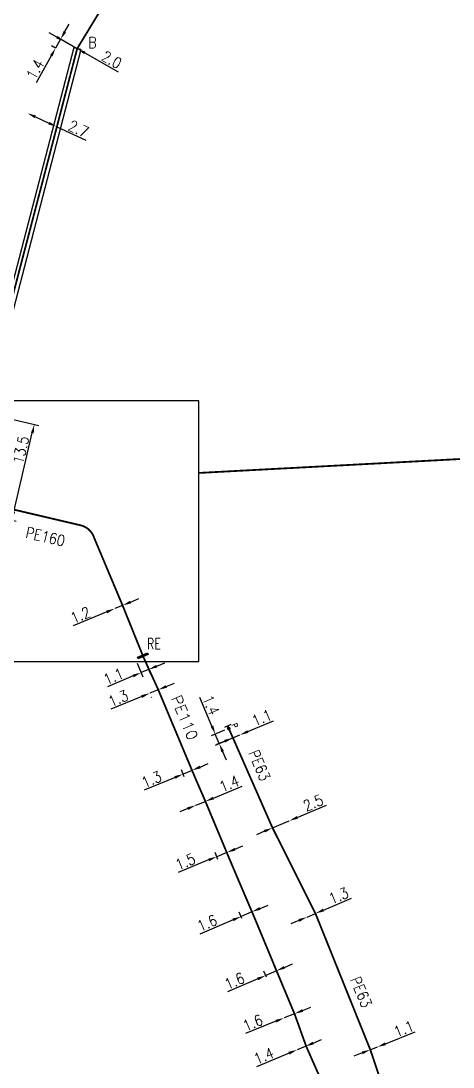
# Model space of a CAD drawing. Header units: millimetres. Extents: x 104988 to 105484, y 137061 to 138000.
# Drawn here: x 105112 to 105171.4, y 137628.8 to 137772.5 of the extents above; entities that cross this region are included whole.
import ezdxf
from ezdxf.enums import TextEntityAlignment as Align

# ---------------------------------------------------------------- set-up
doc = ezdxf.new("R2010")
doc.units = ezdxf.units.MM
doc.header["$PDMODE"] = 34
doc.layers.get('0').update_dxf_attribs({"linetype": 'CONTINUOUS'})
doc.layers.get('DEFPOINTS').update_dxf_attribs({"linetype": 'CONTINUOUS'})
for name, color, linetype in [('G_120', 4, 'CONTINUOUS'), ('G_300', 7, 'CONTINUOUS'), ('G_340', 7, 'CONTINUOUS'), ('G_400', 7, 'CONTINUOUS')]:
    doc.layers.add(name, color=color, linetype=linetype)
doc.styles.add('G_ROMANS', font='ROMANS.SHX', dxfattribs={"width": 0.75})
doc.styles.get("Standard").update_dxf_attribs({"font": 'romans.shx', "width": 0.85})
doc.linetypes.add('G_TYPB_PE', pattern='A,5,-0.3,["o",Standard,S=1.5,R=0,X=0,Y=-0.5],-1.65', length=6.95)
doc.dimstyles.get("Standard").update_dxf_attribs({"dimtxt": 1.5, "dimasz": 1.2, "dimexe": 0.625, "dimexo": 0.625, "dimgap": 0.25, "dimtad": 1, "dimdec": 1, "dimzin": 0, "dimdsep": 46, "dimtxsty": 'Standard', "dimcen": -0.5, "dimadec": 0, "dimazin": 0, "dimtfac": 1, "dimtdec": 1, "dimtmove": 0, "dimatfit": 3, "dimfxl": 0, "dimtolj": 1, "dimtzin": 0, "dimarcsym": 0})

# ---------------------------------------------------------------- blocks, each defined once
blk = doc.blocks.new('*D132')
at = {"layer": 'DEFPOINTS', "color": 0, "linetype": 'Continuous', "transparency": 16777216}
for p in [(105149.92, 137631.13), (105149.92, 137631.13), (105151.04, 137631.6)]:
    blk.add_point(p, dxfattribs=at)
at = {"layer": 'G_120', "color": 0, "linetype": 'Continuous', "lineweight": -2, "transparency": 16777216}
for p, q in [((105152.15, 137632.07), (105153.26, 137632.53)), ((105148.81, 137630.67), (105144.33, 137628.8)), ((105151.04, 137631.6), (105149.92, 137631.13))]:
    blk.add_line(p, q, dxfattribs=at)
at = {"layer": 'G_120', "color": 0, "linetype": 'Continuous', "transparency": 16777216}
for points in [[(105152.07, 137632.25), (105152.23, 137631.88), (105151.04, 137631.6)], [(105148.73, 137630.86), (105148.89, 137630.49), (105149.92, 137631.13)]]:
    blk.add_solid(points, dxfattribs=at)
at = {"layer": 'G_120', "color": 0, "linetype": 'Continuous', "transparency": 16777216, "insert": (105145.35, 137630.31), "char_height": 1.5, "attachment_point": 5, "rotation": 22.6547}
blk.add_mtext('\\A1;1.4', dxfattribs=at)
blk = doc.blocks.new('*D133')
at = {"layer": 'DEFPOINTS', "color": 0, "linetype": 'Continuous', "transparency": 16777216}
for p in [(105148.12, 137635.51), (105148.12, 137635.51), (105149.56, 137636.09)]:
    blk.add_point(p, dxfattribs=at)
at = {"layer": 'G_120', "color": 0, "linetype": 'Continuous', "lineweight": -2, "transparency": 16777216}
for p, q in [((105150.68, 137636.54), (105151.79, 137636.99)), ((105147.01, 137635.06), (105142.82, 137633.38)), ((105149.56, 137636.09), (105148.12, 137635.51)), ((105148.36, 137634.93), (105148.36, 137634.93)), ((105149.79, 137635.51), (105149.8, 137635.51))]:
    blk.add_line(p, q, dxfattribs=at)
at = {"layer": 'G_120', "color": 0, "linetype": 'Continuous', "transparency": 16777216}
for points in [[(105150.6, 137636.72), (105150.75, 137636.35), (105149.56, 137636.09)], [(105146.94, 137635.25), (105147.09, 137634.88), (105148.12, 137635.51)]]:
    blk.add_solid(points, dxfattribs=at)
at = {"layer": 'G_120', "color": 0, "linetype": 'Continuous', "transparency": 16777216, "insert": (105143.83, 137634.86), "char_height": 1.5, "attachment_point": 5, "rotation": 21.9186}
blk.add_mtext('\\A1;1.6', dxfattribs=at)
blk = doc.blocks.new('*D138')
at = {"layer": 'DEFPOINTS', "color": 0, "linetype": 'Continuous', "transparency": 16777216}
for p in [(105145.61, 137641.35), (105145.97, 137640.52), (105147.44, 137641.16)]:
    blk.add_point(p, dxfattribs=at)
at = {"layer": 'G_120', "color": 0, "linetype": 'Continuous', "lineweight": -2, "transparency": 16777216}
for p, q in [((105145.72, 137641.1), (105145.36, 137641.93)), ((105147.08, 137641.99), (105145.61, 137641.35)), ((105147.19, 137641.73), (105146.83, 137642.56)), ((105148.18, 137642.46), (105149.28, 137642.93)), ((105144.51, 137640.88), (105140.33, 137639.08))]:
    blk.add_line(p, q, dxfattribs=at)
at = {"layer": 'G_120', "color": 0, "linetype": 'Continuous', "transparency": 16777216}
for points in [[(105148.1, 137642.64), (105148.26, 137642.28), (105147.08, 137641.99)], [(105144.43, 137641.06), (105144.59, 137640.69), (105145.61, 137641.35)]]:
    blk.add_solid(points, dxfattribs=at)
at = {"layer": 'G_120', "color": 0, "linetype": 'Continuous', "transparency": 16777216, "insert": (105141.31, 137640.59), "char_height": 1.5, "attachment_point": 5, "rotation": 23.3019}
blk.add_mtext('\\A1;1.6', dxfattribs=at)
blk = doc.blocks.new('*D139')
at = {"layer": 'DEFPOINTS', "color": 0, "linetype": 'Continuous', "transparency": 16777216}
for p in [(105142.22, 137649.45), (105144.08, 137649.24), (105142.58, 137648.6)]:
    blk.add_point(p, dxfattribs=at)
at = {"layer": 'G_120', "color": 0, "linetype": 'Continuous', "lineweight": -2, "transparency": 16777216}
for p, q in [((105143.84, 137649.81), (105143.47, 137650.67)), ((105144.82, 137650.56), (105145.93, 137651.03)), ((105142.34, 137649.17), (105141.97, 137650.03)), ((105143.72, 137650.09), (105142.22, 137649.45)), ((105141.11, 137648.98), (105136.56, 137647.04))]:
    blk.add_line(p, q, dxfattribs=at)
at = {"layer": 'G_120', "color": 0, "linetype": 'Continuous', "transparency": 16777216}
for points in [[(105144.74, 137650.75), (105144.9, 137650.38), (105143.72, 137650.09)], [(105141.04, 137649.17), (105141.19, 137648.8), (105142.22, 137649.45)]]:
    blk.add_solid(points, dxfattribs=at)
at = {"layer": 'G_120', "color": 0, "linetype": 'Continuous', "transparency": 16777216, "insert": (105137.54, 137648.55), "char_height": 1.5, "attachment_point": 5, "rotation": 23.0803}
blk.add_mtext('\\A1;1.6', dxfattribs=at)
blk = doc.blocks.new('*D140')
at = {"layer": 'DEFPOINTS', "color": 0, "linetype": 'Continuous', "transparency": 16777216}
for p in [(105138.87, 137657.67), (105139.27, 137656.69), (105140.66, 137657.26)]:
    blk.add_point(p, dxfattribs=at)
at = {"layer": 'G_120', "color": 0, "linetype": 'Continuous', "lineweight": -2, "transparency": 16777216}
for p, q in [((105141.37, 137658.69), (105142.48, 137659.14)), ((105139.04, 137657.27), (105138.64, 137658.25)), ((105140.26, 137658.24), (105138.87, 137657.67)), ((105140.43, 137657.84), (105140.03, 137658.82)), ((105137.76, 137657.22), (105133.56, 137655.49))]:
    blk.add_line(p, q, dxfattribs=at)
at = {"layer": 'G_120', "color": 0, "linetype": 'Continuous', "transparency": 16777216}
for points in [[(105137.69, 137657.4), (105137.84, 137657.03), (105138.87, 137657.67)], [(105141.3, 137658.88), (105141.45, 137658.51), (105140.26, 137658.24)]]:
    blk.add_solid(points, dxfattribs=at)
at = {"layer": 'G_120', "color": 0, "linetype": 'Continuous', "transparency": 16777216, "insert": (105134.56, 137656.99), "char_height": 1.5, "attachment_point": 5, "rotation": 22.2346}
blk.add_mtext('\\A1;1.5', dxfattribs=at)
blk = doc.blocks.new('*D141')
at = {"layer": 'DEFPOINTS', "color": 0, "linetype": 'Continuous', "transparency": 16777216}
for p in [(105137.32, 137665.26), (105136, 137664.73), (105136, 137664.73)]:
    blk.add_point(p, dxfattribs=at)
at = {"layer": 'G_120', "color": 0, "linetype": 'Continuous', "lineweight": -2, "transparency": 16777216}
for p, q in [((105138.42, 137665.72), (105142.38, 137667.34)), ((105135.76, 137665.31), (105135.76, 137665.31)), ((105136, 137664.73), (105137.31, 137665.27)), ((105137.08, 137665.84), (105137.08, 137665.85)), ((105134.89, 137664.28), (105133.78, 137663.82))]:
    blk.add_line(p, q, dxfattribs=at)
at = {"layer": 'G_120', "color": 0, "linetype": 'Continuous', "transparency": 16777216}
for points in [[(105138.35, 137665.91), (105138.5, 137665.54), (105137.31, 137665.27)], [(105134.81, 137664.46), (105134.96, 137664.09), (105136, 137664.73)]]:
    blk.add_solid(points, dxfattribs=at)
at = {"layer": 'G_120', "color": 0, "linetype": 'Continuous', "transparency": 16777216, "insert": (105140.59, 137667.69), "char_height": 1.5, "attachment_point": 5, "rotation": 22.2406}
blk.add_mtext('\\A1;1.4', dxfattribs=at)
blk = doc.blocks.new('*D142')
at = {"layer": 'DEFPOINTS', "color": 0, "linetype": 'Continuous', "transparency": 16777216}
for p in [(105134.25, 137669.02), (105134.65, 137668.06), (105135.88, 137668.57)]:
    blk.add_point(p, dxfattribs=at)
at = {"layer": 'G_120', "color": 0, "linetype": 'Continuous', "lineweight": -2, "transparency": 16777216}
for p, q in [((105134.41, 137668.63), (105134.01, 137669.6)), ((105135.48, 137669.53), (105134.25, 137669.02)), ((105135.64, 137669.15), (105135.24, 137670.11)), ((105136.59, 137669.99), (105137.7, 137670.45)), ((105133.14, 137668.56), (105128.92, 137666.81))]:
    blk.add_line(p, q, dxfattribs=at)
at = {"layer": 'G_120', "color": 0, "linetype": 'Continuous', "transparency": 16777216}
for points in [[(105136.52, 137670.18), (105136.67, 137669.81), (105135.48, 137669.53)], [(105133.06, 137668.74), (105133.21, 137668.37), (105134.25, 137669.02)]]:
    blk.add_solid(points, dxfattribs=at)
at = {"layer": 'G_120', "color": 0, "linetype": 'Continuous', "transparency": 16777216, "insert": (105129.91, 137668.3), "char_height": 1.5, "attachment_point": 5, "rotation": 22.5408}
blk.add_mtext('\\A1;1.3', dxfattribs=at)
blk = doc.blocks.new('*D18')
at = {"layer": 'DEFPOINTS', "color": 0, "linetype": 'Continuous', "transparency": 16777216}
for p in [(105130.79, 137680.71), (105129.63, 137680.23), (105129.68, 137680.13)]:
    blk.add_point(p, dxfattribs=at)
at = {"layer": 'G_120', "color": 0, "linetype": 'Continuous', "lineweight": -2, "transparency": 16777216}
for p, q in [((105131.94, 137681.06), (105133.05, 137681.52)), ((105128.57, 137679.67), (105124.32, 137677.92)), ((105130.83, 137680.6), (105129.68, 137680.13)), ((105129.87, 137679.65), (105129.92, 137679.55)), ((105131.03, 137680.13), (105131.07, 137680.02))]:
    blk.add_line(p, q, dxfattribs=at)
at = {"layer": 'G_120', "color": 0, "linetype": 'Continuous', "transparency": 16777216}
for points in [[(105131.87, 137681.24), (105132.02, 137680.87), (105130.83, 137680.6)], [(105128.49, 137679.86), (105128.64, 137679.49), (105129.68, 137680.13)]]:
    blk.add_solid(points, dxfattribs=at)
at = {"layer": 'G_120', "color": 0, "linetype": 'Continuous', "transparency": 16777216, "insert": (105125.32, 137679.42), "char_height": 1.5, "attachment_point": 5, "rotation": 22.3737}
blk.add_mtext('\\A1;1.3', dxfattribs=at)
blk = doc.blocks.new('*D19')
at = {"layer": 'DEFPOINTS', "color": 0, "linetype": 'Continuous', "transparency": 16777216}
for p in [(105128.72, 137685.26), (105127.71, 137684.84), (105128.49, 137682.96)]:
    blk.add_point(p, dxfattribs=at)
at = {"layer": 'G_340', "color": 0, "linetype": 'Continuous', "lineweight": -2, "transparency": 16777216}
for p, q in [((105127.95, 137684.26), (105128.73, 137682.38)), ((105128.96, 137684.69), (105129.75, 137682.81)), ((105130.62, 137683.85), (105131.72, 137684.31)), ((105127.39, 137682.5), (105123.86, 137681.02)), ((105129.51, 137683.38), (105128.49, 137682.96))]:
    blk.add_line(p, q, dxfattribs=at)
at = {"layer": 'G_340', "color": 0, "linetype": 'Continuous', "transparency": 16777216}
for points in [[(105130.54, 137684.03), (105130.69, 137683.66), (105129.51, 137683.38)], [(105127.31, 137682.68), (105127.46, 137682.31), (105128.49, 137682.96)]]:
    blk.add_solid(points, dxfattribs=at)
at = {"layer": 'G_340', "color": 0, "linetype": 'Continuous', "transparency": 16777216, "insert": (105124.68, 137682.45), "char_height": 1.5, "attachment_point": 5, "rotation": 22.6907}
blk.add_mtext('\\A1;1.1', dxfattribs=at)
blk = doc.blocks.new('*D20')
at = {"layer": 'DEFPOINTS', "color": 0, "linetype": 'Continuous', "transparency": 16777216}
for p in [(105125.93, 137692.19), (105124.86, 137691.75), (105124.86, 137691.75)]:
    blk.add_point(p, dxfattribs=at)
at = {"layer": 'G_120', "color": 0, "linetype": 'Continuous', "lineweight": -2, "transparency": 16777216}
for p, q in [((105125.93, 137692.19), (105124.86, 137691.75)), ((105127.04, 137692.66), (105128.15, 137693.12)), ((105123.75, 137691.29), (105119.14, 137689.37))]:
    blk.add_line(p, q, dxfattribs=at)
at = {"layer": 'G_120', "color": 0, "linetype": 'Continuous', "transparency": 16777216}
for points in [[(105126.96, 137692.84), (105127.11, 137692.47), (105125.93, 137692.19)], [(105123.67, 137691.47), (105123.83, 137691.1), (105124.86, 137691.75)]]:
    blk.add_solid(points, dxfattribs=at)
at = {"layer": 'G_120', "color": 0, "linetype": 'Continuous', "transparency": 16777216, "insert": (105120.13, 137690.86), "char_height": 1.5, "attachment_point": 5, "rotation": 22.603}
blk.add_mtext('\\A1;1.2', dxfattribs=at)
blk = doc.blocks.new('*D267')
at = {"layer": 'DEFPOINTS', "color": 0, "linetype": 'Continuous', "transparency": 16777216}
for p in [(105117.41, 137769.98), (105117.27, 137768.45), (105119.69, 137768.69)]:
    blk.add_point(p, dxfattribs=at)
at = {"layer": 'G_400', "color": 0, "linetype": 'Continuous', "lineweight": -2, "transparency": 16777216}
for p, q in [((105118, 137771.02), (105118.59, 137772.07)), ((105117.41, 137769.98), (105116.72, 137768.76)), ((105119.15, 137769), (105116.87, 137770.29)), ((105116.72, 137768.76), (105116.18, 137769.07)), ((105116.13, 137767.71), (105114.04, 137764.01))]:
    blk.add_line(p, q, dxfattribs=at)
at = {"layer": 'G_400', "color": 0, "linetype": 'Continuous', "transparency": 16777216}
for points in [[(105117.83, 137771.12), (105118.18, 137770.92), (105117.41, 137769.98)], [(105115.96, 137767.81), (105116.31, 137767.62), (105116.72, 137768.76)]]:
    blk.add_solid(points, dxfattribs=at)
at = {"layer": 'G_400', "color": 0, "linetype": 'Continuous', "transparency": 16777216, "insert": (105113.92, 137765.83), "char_height": 1.5, "attachment_point": 5, "rotation": 60.5623}
blk.add_mtext('\\A1;1.4', dxfattribs=at)
blk = doc.blocks.new('*D268')
at = {"layer": 'DEFPOINTS', "color": 0, "linetype": 'Continuous', "transparency": 16777216}
for p in [(105117.95, 137769.67), (105119.69, 137768.69), (105119.69, 137768.69)]:
    blk.add_point(p, dxfattribs=at)
at = {"layer": 'G_400', "color": 0, "linetype": 'Continuous', "lineweight": -2, "transparency": 16777216}
for p, q in [((105116.91, 137770.26), (105115.86, 137770.85)), ((105117.95, 137769.67), (105119.69, 137768.69)), ((105120.74, 137768.1), (105125.32, 137765.51))]:
    blk.add_line(p, q, dxfattribs=at)
at = {"layer": 'G_400', "color": 0, "linetype": 'Continuous', "transparency": 16777216}
for points in [[(105117.01, 137770.44), (105116.81, 137770.09), (105117.95, 137769.67)], [(105120.84, 137768.27), (105120.64, 137767.93), (105119.69, 137768.69)]]:
    blk.add_solid(points, dxfattribs=at)
at = {"layer": 'G_400', "color": 0, "linetype": 'Continuous', "transparency": 16777216, "insert": (105124.43, 137767.16), "char_height": 1.5, "attachment_point": 5, "rotation": 330.5623}
blk.add_mtext('\\A1;2.0', dxfattribs=at)
blk = doc.blocks.new('*D305')
at = {"layer": 'DEFPOINTS', "color": 0, "linetype": 'Continuous', "transparency": 16777216}
for p in [(105106.7, 137718.72), (105113.8, 137717.05), (105107.53, 137704.65)]:
    blk.add_point(p, dxfattribs=at)
at = {"layer": 'G_400', "color": 0, "linetype": 'Continuous', "lineweight": -2, "transparency": 16777216}
for p, q in [((105107.3, 137718.58), (105114.41, 137716.9)), ((105110.98, 137705.07), (105113.52, 137715.88)), ((105108.13, 137704.51), (105111.31, 137703.76))]:
    blk.add_line(p, q, dxfattribs=at)
at = {"layer": 'G_400', "color": 0, "linetype": 'Continuous', "transparency": 16777216}
for points in [[(105113.33, 137715.92), (105113.72, 137715.83), (105113.8, 137717.05)], [(105110.78, 137705.12), (105111.17, 137705.03), (105110.7, 137703.9)]]:
    blk.add_solid(points, dxfattribs=at)
at = {"layer": 'G_400', "color": 0, "linetype": 'Continuous', "transparency": 16777216, "insert": (105111.95, 137713.56), "char_height": 1.5, "attachment_point": 5, "rotation": 76.742}
blk.add_mtext('\\A1;13.5', dxfattribs=at)
blk = doc.blocks.new('*D306')
at = {"layer": 'DEFPOINTS', "color": 0, "linetype": 'Continuous', "transparency": 16777216}
for p in [(105112.86, 137759.81), (105116.9, 137757.95), (105116.9, 137757.95)]:
    blk.add_point(p, dxfattribs=at)
at = {"layer": 'G_120', "color": 0, "linetype": 'Continuous', "lineweight": -2, "transparency": 16777216}
for p, q in [((105113.95, 137759.31), (105115.81, 137758.45)), ((105116.9, 137757.95), (105120.9, 137756.1))]:
    blk.add_line(p, q, dxfattribs=at)
at = {"layer": 'G_120', "color": 0, "linetype": 'Continuous', "transparency": 16777216}
for points in [[(105114.03, 137759.49), (105113.86, 137759.13), (105112.86, 137759.81)], [(105115.89, 137758.63), (105115.73, 137758.27), (105116.9, 137757.95)]]:
    blk.add_solid(points, dxfattribs=at)
at = {"layer": 'G_120', "color": 0, "linetype": 'Continuous', "transparency": 16777216, "insert": (105119.87, 137757.68), "char_height": 1.5, "attachment_point": 5, "rotation": 335.221}
blk.add_mtext('\\A1;2.7', dxfattribs=at)
blk = doc.blocks.new('G_340_18')
at = {"linetype": 'Continuous'}
blk.add_hatch(color=0, dxfattribs=at).paths.add_polyline_path([(0.125, 0.75), (-0.125, 0.75), (-0.125, -0.75), (0.125, -0.75)])
at = {"color": 0, "linetype": 'Continuous'}
blk.add_lwpolyline([(-0.125, 0.75), (0.125, 0.75), (0.125, -0.75), (-0.125, -0.75)], close=True, dxfattribs=at)
at = {"color": 0, "linetype": 'Continuous', "width": 0.75}
for tag, height, flags, p in [('RE', 1.5, 8, (0, 3)), ('DEF_LEG', 1.2, 3, (0, -5)), ('DEF_COUP', 1.2, 3, (0, -7.5)), ('DEF_TYPE', 1.2, 3, (0, -10))]:
    blk.add_attdef(tag, text='', height=height, dxfattribs=dict(at, flags=flags)).set_placement(p, align=Align.MIDDLE)
blk = doc.blocks.new('*D374')
at = {"layer": 'DEFPOINTS', "color": 0, "linetype": 'Continuous', "transparency": 16777216}
for p in [(105140.53, 137675.28), (105142.04, 137674.39), (105139.22, 137673.21)]:
    blk.add_point(p, dxfattribs=at)
at = {"layer": 'G_340', "color": 0, "linetype": 'Continuous', "lineweight": -2, "transparency": 16777216}
for p, q in [((105138.21, 137675.6), (105136.56, 137679.52)), ((105139.95, 137675.03), (105138.1, 137674.26)), ((105141.46, 137674.15), (105138.64, 137672.96)), ((105139.22, 137673.21), (105138.68, 137674.5)), ((105139.68, 137672.1), (105140.15, 137670.99))]:
    blk.add_line(p, q, dxfattribs=at)
at = {"layer": 'G_340', "color": 0, "linetype": 'Continuous', "transparency": 16777216}
for points in [[(105138.4, 137675.68), (105138.03, 137675.53), (105138.68, 137674.5)], [(105139.87, 137672.18), (105139.5, 137672.02), (105139.22, 137673.21)]]:
    blk.add_solid(points, dxfattribs=at)
at = {"layer": 'G_340', "color": 0, "linetype": 'Continuous', "transparency": 16777216, "insert": (105138.08, 137678.5), "char_height": 1.5, "attachment_point": 5, "rotation": 292.7884}
blk.add_mtext('\\A1;1.4', dxfattribs=at)
blk = doc.blocks.new('*D375')
at = {"layer": 'DEFPOINTS', "color": 0, "linetype": 'Continuous', "transparency": 16777216}
for p in [(105140.53, 137675.28), (105142.04, 137674.39), (105142.04, 137674.39)]:
    blk.add_point(p, dxfattribs=at)
at = {"layer": 'G_340', "color": 0, "linetype": 'Continuous', "lineweight": -2, "transparency": 16777216}
for p, q in [((105143.15, 137674.86), (105146.67, 137676.34)), ((105139.97, 137673.52), (105138.86, 137673.06)), ((105140.77, 137674.7), (105141.31, 137673.41)), ((105141.07, 137673.99), (105142.04, 137674.39))]:
    blk.add_line(p, q, dxfattribs=at)
at = {"layer": 'G_340', "color": 0, "linetype": 'Continuous', "transparency": 16777216}
for points in [[(105143.07, 137675.04), (105143.22, 137674.67), (105142.04, 137674.39)], [(105139.89, 137673.71), (105140.04, 137673.34), (105141.07, 137673.99)]]:
    blk.add_solid(points, dxfattribs=at)
at = {"layer": 'G_340', "color": 0, "linetype": 'Continuous', "transparency": 16777216, "insert": (105145.07, 137676.75), "char_height": 1.5, "attachment_point": 5, "rotation": 22.7884}
blk.add_mtext('\\A1;1.1', dxfattribs=at)
blk = doc.blocks.new('*D376')
at = {"layer": 'DEFPOINTS', "color": 0, "linetype": 'Continuous', "transparency": 16777216}
for p in [(105148.85, 137662.6), (105148.85, 137662.6), (105146.54, 137661.63)]:
    blk.add_point(p, dxfattribs=at)
at = {"layer": 'G_120', "color": 0, "linetype": 'Continuous', "lineweight": -2, "transparency": 16777216}
for p, q in [((105149.95, 137663.06), (105153.98, 137664.76)), ((105146.54, 137661.63), (105148.85, 137662.6)), ((105145.43, 137661.16), (105144.33, 137660.69))]:
    blk.add_line(p, q, dxfattribs=at)
at = {"layer": 'G_120', "color": 0, "linetype": 'Continuous', "transparency": 16777216}
for points in [[(105149.88, 137663.25), (105150.03, 137662.88), (105148.85, 137662.6)], [(105145.36, 137661.34), (105145.51, 137660.98), (105146.54, 137661.63)]]:
    blk.add_solid(points, dxfattribs=at)
at = {"layer": 'G_120', "color": 0, "linetype": 'Continuous', "transparency": 16777216, "insert": (105152.13, 137665.07), "char_height": 1.5, "attachment_point": 5, "rotation": 22.8374}
blk.add_mtext('\\A1;2.5', dxfattribs=at)
blk = doc.blocks.new('*D377')
at = {"layer": 'DEFPOINTS', "color": 0, "linetype": 'Continuous', "transparency": 16777216}
for p in [(105151.29, 137649.38), (105151.29, 137649.38), (105152.44, 137649.87)]:
    blk.add_point(p, dxfattribs=at)
at = {"layer": 'G_120', "color": 0, "linetype": 'Continuous', "lineweight": -2, "transparency": 16777216}
for p, q in [((105153.54, 137650.34), (105157.4, 137651.97)), ((105151.29, 137649.38), (105152.44, 137649.87)), ((105150.18, 137648.92), (105149.08, 137648.45))]:
    blk.add_line(p, q, dxfattribs=at)
at = {"layer": 'G_120', "color": 0, "linetype": 'Continuous', "transparency": 16777216}
for points in [[(105153.46, 137650.52), (105153.62, 137650.15), (105152.44, 137649.87)], [(105150.1, 137649.1), (105150.26, 137648.73), (105151.29, 137649.38)]]:
    blk.add_solid(points, dxfattribs=at)
at = {"layer": 'G_120', "color": 0, "linetype": 'Continuous', "transparency": 16777216, "insert": (105155.63, 137652.31), "char_height": 1.5, "attachment_point": 5, "rotation": 22.9526}
blk.add_mtext('\\A1;1.3', dxfattribs=at)
blk = doc.blocks.new('*D379')
at = {"layer": 'DEFPOINTS', "color": 0, "linetype": 'Continuous', "transparency": 16777216}
for p in [(105159.98, 137631.15), (105160.95, 137631.53), (105160.95, 137631.53)]:
    blk.add_point(p, dxfattribs=at)
at = {"layer": 'G_120', "color": 0, "linetype": 'Continuous', "lineweight": -2, "transparency": 16777216}
for p, q in [((105162.07, 137631.97), (105166.17, 137633.59)), ((105158.86, 137630.71), (105157.74, 137630.26)), ((105159.98, 137631.15), (105160.95, 137631.53))]:
    blk.add_line(p, q, dxfattribs=at)
at = {"layer": 'G_120', "color": 0, "linetype": 'Continuous', "transparency": 16777216}
for points in [[(105162, 137632.16), (105162.14, 137631.78), (105160.95, 137631.53)], [(105158.79, 137630.89), (105158.93, 137630.52), (105159.98, 137631.15)]]:
    blk.add_solid(points, dxfattribs=at)
at = {"layer": 'G_120', "color": 0, "linetype": 'Continuous', "transparency": 16777216, "insert": (105164.58, 137634.03), "char_height": 1.5, "attachment_point": 5, "rotation": 21.5148}
blk.add_mtext('\\A1;1.1', dxfattribs=at)
blk = doc.blocks.new('G_340_07')
at = {"color": 0, "linetype": 'Continuous', "const_width": 0.25, "flags": 128}
blk.add_lwpolyline([(0, 0), (1.25, 0)], dxfattribs=at)
at = {"color": 0, "linetype": 'Continuous', "flags": 128}
blk.add_lwpolyline([(1.25, -0.5), (1.25, 0.5)], dxfattribs=at)
at = {"color": 0, "linetype": 'Continuous', "width": 0.75, "flags": 3}
for tag, p in [('DEF_LEG', (0, -5)), ('DEF_COUP', (0, -7.5)), ('DEF_TYPE', (0, -10))]:
    blk.add_attdef(tag, text='', height=1.2, dxfattribs=at).set_placement(p, align=Align.MIDDLE)
blk = doc.blocks.new('G_300_12')
at = {"color": 0, "linetype": 'Continuous', "const_width": 0.497, "flags": 128}
blk.add_lwpolyline([(-0.25, 0, 1), (0.25, 0, 1)], format="xyb", close=True, dxfattribs=at)
at = {"color": 0, "linetype": 'Continuous', "style": 'G_ROMANS', "width": 0.75}
blk.add_text('P', height=1.5, dxfattribs=at).set_placement((0, 1.85), align=Align.MIDDLE)
at = {"color": 0, "linetype": 'Continuous', "width": 0.75, "flags": 3}
for tag, p in [('DEF_LEG', (0, -5)), ('DEF_COUP', (0, -7.5)), ('DEF_TYPE', (0, -10))]:
    blk.add_attdef(tag, text='', height=1.2, dxfattribs=at).set_placement(p, align=Align.MIDDLE)

msp = doc.modelspace()

# ---------------------------------------------------------------- linework, layer by layer
at = {"flags": 128}
msp.add_lwpolyline([(105184.31, 137712.94, 0.25, 5, 0), (105173.98, 137712.39, 0.25, 0.25, 0), (105136.39, 137710.39, 0.25, 0.25, 0), (105173.98, 137712.39, 0.25, 0.25, 0)], format="xyseb", dxfattribs=at)
at = {"layer": 'G_120', "linetype": 'G_TYPB_PE', "const_width": 0.25}
msp.add_lwpolyline([(105122.98, 137774.1), (105119.69, 137768.69), (105116.9, 137757.95), (105106.09, 137716.58), (105104.95, 137711.93)], dxfattribs=at)
at = {"layer": 'G_120', "linetype": 'G_TYPB_PE', "const_width": 0.25, "flags": 128}
msp.add_lwpolyline([(105128.68, 137685.38), (105125.93, 137692.19), (105122.03, 137701.46, 0.252092), (105120.27, 137703.17, 0.012103), (105120.15, 137703.2), (105110.36, 137705.5), (105106.96, 137706.25)], format="xyb", dxfattribs=at)
at = {"layer": 'G_120', "linetype": 'G_TYPB_PE', "flags": 128}
for points in [[(105229.32, 137445.03, 0.25, 0.25, 0), (105227.97, 137448.4, 0.25, 0.25, 0), (105221.83, 137462.79, 0.25, 0.25, 0), (105219.12, 137469.21, 0.25, 0.25, 0), (105216.15, 137476.69, 0.25, 0.25, 0), (105215.54, 137478.21, 0.25, 0.25, 0), (105214.5, 137480.84, 0.25, 0.25, 0), (105211.37, 137488.83, 0.25, 0.25, 0), (105210.59, 137490.71, 0.25, 0.25, 0), (105206.03, 137501.73, 0.25, 0.25, 0), (105202.77, 137509.26, 0.25, 0.25, 0), (105199.69, 137516.48, 0.25, 0.25, 0), (105196.67, 137523.35, 0.25, 0.25, 0), (105194.44, 137528.32, 0.25, 0.25, 0), (105190.55, 137537.66, 0.25, 0.25, 0), (105187.83, 137544.73, 0.25, 0.25, 0), (105183.86, 137554.04, 0.25, 0.25, 0), (105183.46, 137554.96, 0.25, 0.25, 0), (105181.68, 137559.16, 0.25, 0.25, 0.055267), (105180.7, 137560.43, 0.25, 0.25, -0.117097), (105178.7, 137563.5, 0.25, 0.25, 0), (105177.82, 137565.99, 0.25, 0.25, -0.180082), (105177.7, 137566.69, 0.25, 0.25, 0), (105178.01, 137568.19, 0.25, 0.25, 0.099562), (105178.02, 137568.77, 0.25, 0.25, 0.04151), (105177.95, 137569.01, 0.25, 0.25, 0), (105176.1, 137573.12, 0.25, 0.25, 0), (105174.78, 137576.12, 0.25, 0.25, 0), (105167.2, 137593.8, 0.25, 0.25, 0), (105162.25, 137606.12, 0.25, 0.25, 0), (105158.65, 137614.42, 0.25, 0.25, 0), (105154.77, 137623.45, 0.25, 0.25, 0), (105151.16, 137631.64, 0.25, 0.25, 0), (105149.56, 137636.09, 0.25, 0.25, 0), (105147.44, 137641.16, 0.25, 0.25, 0), (105144.08, 137649.24, 0.25, 0.25, 0), (105140.66, 137657.26, 0.25, 0.25, 0), (105137.32, 137665.26, 0.25, 0.25, 0), (105135.88, 137668.57, 0.25, 0.25, 0), (105130.79, 137680.71, 0.25, 0.25, 0), (105128.77, 137685.15, 0, 0, 0)], [(105140.53, 137675.28, 0.25, 0.25, 0), (105146.54, 137661.63, 0.25, 0.25, 0), (105152.44, 137649.87, 0.25, 0.25, 0), (105159.98, 137631.15, 0.25, 0.25, 0), (105162.35, 137624.13, 0.25, 0.25, 0), (105164.44, 137619.08, 0.25, 0.25, 0), (105164.95, 137617.68, 0.25, 0.25, 0), (105170.19, 137605.37, 0, 0, 0)]]:
    msp.add_lwpolyline(points, format="xyseb", dxfattribs=at)
at = {"layer": 'G_300'}
msp.add_lwpolyline([(105070.04, 137684.5), (105136.39, 137684.5), (105136.39, 137720.29), (105070.04, 137720.29)], close=True, dxfattribs=at)
at = {"layer": 'G_400', "color": 7, "linetype": 'CONTINUOUS'}
for p, q in [((105119.21, 137768.82), (105106.21, 137718.85)), ((105120.18, 137768.56), (105107.18, 137718.59)), ((105119.21, 137768.82), (105119.69, 137768.69)), ((105120.18, 137768.56), (105119.69, 137768.69))]:
    msp.add_line(p, q, dxfattribs=at)

# ---------------------------------------------------------------- block references
at = {"layer": 'G_300', "xscale": 0.5, "yscale": 0.5, "zscale": 0.5, "rotation": 295.1123902737118}
msp.add_blockref('G_300_12', (105140.53, 137675.28), dxfattribs=at)
at = {"layer": 'G_340'}
ref = msp.add_blockref('G_340_18', (105128.72, 137685.26), dxfattribs=dict(at, rotation=294.4088060735169))
ref.add_attrib('RE', 'RE', dxfattribs={"layer": '0', "color": 0, "linetype": 'Continuous', "height": 1.5, "width": 0.75, "flags": 8}).set_placement((105130.25, 137686.92), align=Align.MIDDLE)
at = {"layer": 'G_340', "xscale": 0.3, "rotation": 115.1123902746728}
msp.add_blockref('G_340_07', (105140.53, 137675.28), dxfattribs=at)

# ---------------------------------------------------------------- texts
at = {"layer": 'G_120', "linetype": 'Continuous', "width": 0.85}
for s, rotation, p in [('PE160', 346.7909, (105112.49, 137701.53)), ('PE63', 293.011, (105143.21, 137671.94)), ('PE63', 293.011, (105157.18, 137640.8))]:
    msp.add_text(s, height=1.5, rotation=rotation, dxfattribs=at).set_placement(p)
at = {"layer": 'G_120', "linetype": 'Continuous'}
msp.add_text('PE110', height=1.5, rotation=291.9982, dxfattribs=at).set_placement((105132.14, 137679.31), align=Align.BOTTOM_LEFT)
at = {"layer": 'G_400', "linetype": 'Continuous', "width": 0.85}
msp.add_text('B', height=1.5, dxfattribs=at).set_placement((105121.22, 137768.32), align=Align.BOTTOM_LEFT)

# ---------------------------------------------------------------- dimensions: what is measured, and where the dimension line sits
at = {"layer": 'G_120', "linetype": 'Continuous'}
for base, p1, p2, angle, text, picture, middle, dimtype in [((105116.9, 137757.95), (105112.86, 137759.81), (105116.9, 137757.95), 155.221, '2.7', '*D306', (105119.46, 137756.77), 160), ((105149.92, 137631.13), (105151.04, 137631.6), (105149.92, 137631.13), 202.6547, '1.4', '*D132', (105145.74, 137629.39), 161)]:
    dim = msp.add_linear_dim(base=base, p1=p1, p2=p2, angle=angle, text=text, dimstyle='Standard', dxfattribs=at)
    dim.commit()
    dim.dimension.update_dxf_attribs({"geometry": picture, "text_midpoint": middle, "dimtype": dimtype})
for base, p1, p2, angle, picture, middle in [((105124.86, 137691.75), (105125.93, 137692.19), (105124.86, 137691.75), 202.603, '*D20', (105120.52, 137689.94)), ((105129.6771, 137680.1269), (105130.7896, 137680.7082), (105129.6337, 137680.2324), 202.3737, '*D18', (105125.702, 137678.4906)), ((105134.25, 137669.02), (105135.88, 137668.57), (105134.65, 137668.06), 202.5408, '*D142', (105130.3, 137667.38)), ((105136, 137664.73), (105137.32, 137665.26), (105136, 137664.73), 202.2406, '*D141', (105140.97, 137666.77)), ((105138.87, 137657.67), (105140.66, 137657.26), (105139.27, 137656.69), 202.2346, '*D140', (105134.94, 137656.06)), ((105142.22, 137649.45), (105144.08, 137649.24), (105142.58, 137648.6), 203.0803, '*D139', (105137.93, 137647.63)), ((105145.61, 137641.35), (105147.44, 137641.16), (105145.97, 137640.52), 203.3019, '*D138', (105141.7, 137639.67)), ((105148.12, 137635.51), (105149.56, 137636.09), (105148.12, 137635.51), 201.9186, '*D133', (105144.21, 137633.93))]:
    dim = msp.add_linear_dim(base=base, p1=p1, p2=p2, angle=angle, dimstyle='Standard', dxfattribs=at)
    dim.commit()
    dim.dimension.update_dxf_attribs({"geometry": picture, "text_midpoint": middle, "dimtype": 161})
for base, p1, p2, angle, picture, middle in [((105148.85, 137662.6), (105146.54, 137661.63), (105148.85, 137662.6), 202.8374, '*D376', (105152.52, 137664.15)), ((105151.2857, 137649.3832), (105152.4367, 137649.8707), (105151.2857, 137649.3832), 22.9526, '*D377', (105156.023, 137651.3895)), ((105160.9543, 137631.5302), (105159.9774, 137631.1451), (105160.9543, 137631.5302), 201.5148, '*D379', (105164.9461, 137633.1038))]:
    dim = msp.add_linear_dim(base=base, p1=p1, p2=p2, angle=angle, dimstyle='Standard', override={"dimatfit": 0}, dxfattribs=at)
    dim.commit()
    dim.dimension.update_dxf_attribs({"geometry": picture, "text_midpoint": middle, "dimtype": 160})
at = {"layer": 'G_340', "linetype": 'Continuous'}
dim = msp.add_linear_dim(base=(105128.49, 137682.96), p1=(105128.72, 137685.26), p2=(105127.71, 137684.84), angle=202.6907, dimstyle='Standard', dxfattribs=at)
dim.commit()
dim.dimension.update_dxf_attribs({"geometry": '*D19', "text_midpoint": (105125.07, 137681.53), "dimtype": 161})
for base, angle, picture, middle in [((105139.22, 137673.21), 112.7884, '*D374', (105137.16, 137678.12)), ((105142.04, 137674.39), 202.7884, '*D375', (105145.46, 137675.83))]:
    dim = msp.add_linear_dim(base=base, p1=(105140.53, 137675.28), p2=(105142.04, 137674.39), angle=angle, dimstyle='Standard', override={"dimatfit": 0}, dxfattribs=at)
    dim.commit()
    dim.dimension.update_dxf_attribs({"geometry": picture, "text_midpoint": middle, "dimtype": 160})
at = {"layer": 'G_400', "linetype": 'Continuous'}
for base, p1, angle, picture, middle in [((105117.41, 137769.98), (105117.27, 137768.45), 240.5623, '*D267', (105114.79, 137765.34)), ((105119.69, 137768.69), (105117.95, 137769.67), 150.5623, '*D268', (105123.94, 137766.29))]:
    dim = msp.add_linear_dim(base=base, p1=p1, p2=(105119.69, 137768.69), angle=angle, dimstyle='Standard', dxfattribs=at)
    dim.commit()
    dim.dimension.update_dxf_attribs({"geometry": picture, "text_midpoint": middle, "dimtype": 160})
dim = msp.add_linear_dim(base=(105113.8, 137717.05), p1=(105107.53, 137704.65), p2=(105106.7, 137718.72), angle=256.742, text='13.5', dimstyle='Standard', dxfattribs=at)
dim.commit()
dim.dimension.update_dxf_attribs({"geometry": '*D305', "text_midpoint": (105112.92, 137713.33), "dimtype": 160})

doc.saveas('drawing.dxf')
